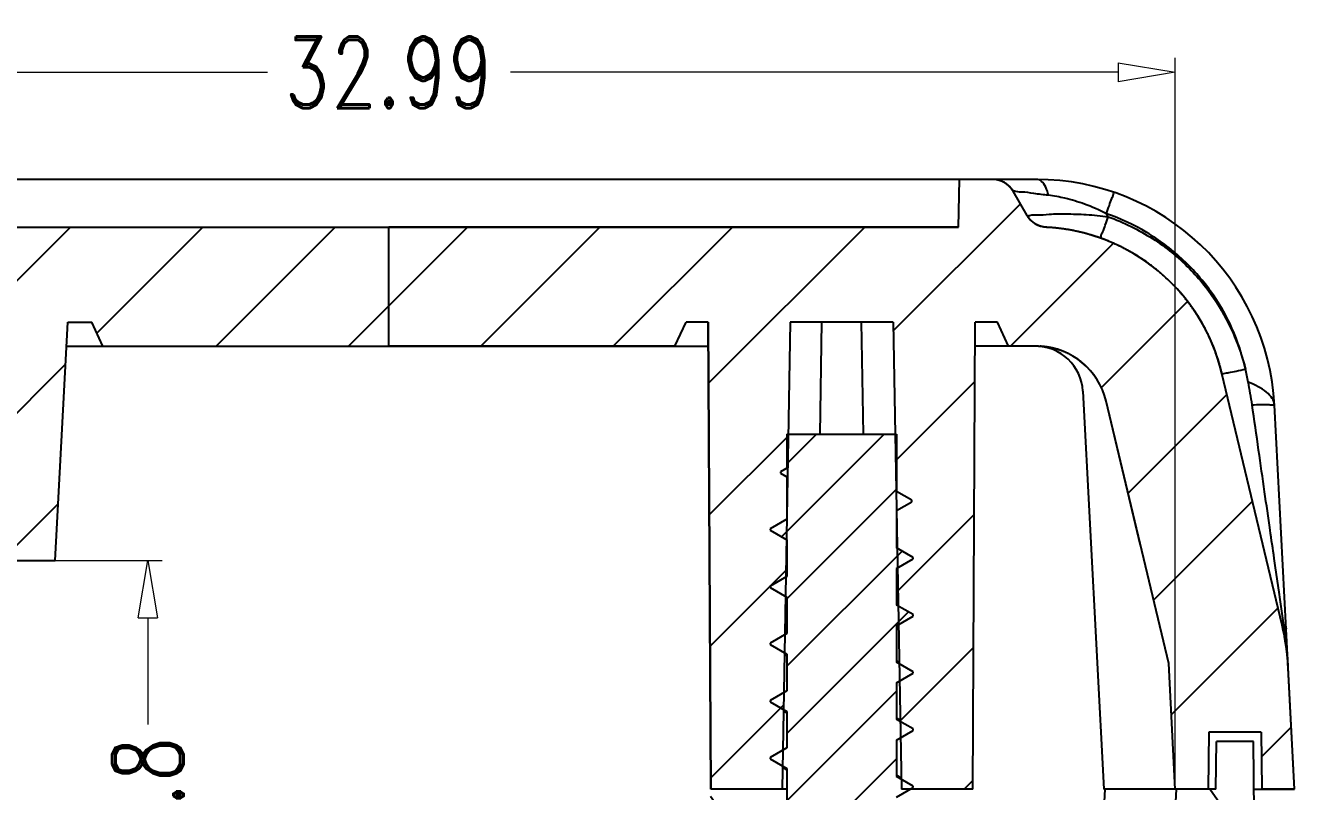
# Model space of a CAD drawing. Header units: inches. Extents: x 3700 to 4563, y 1353 to 2328.
# Drawn here: x 3872.29 to 3898.92, y 2112.36 to 2128.45 of the extents above; entities that cross this region are included whole.
import ezdxf

# ---------------------------------------------------------------- set-up
doc = ezdxf.new("R2010")
doc.units = ezdxf.units.IN
doc.header["$LTSCALE"] = 0.5
doc.layers.add('06___PRT_ALL_SURFS', color=7, linetype='Continuous')
doc.layers.add('dim', color=82, linetype='Continuous', lineweight=9)
doc.styles.add('ROMAND', font='romand.shx', dxfattribs={"width": 0.75, "bigfont": 'gbcbig.shx'})
doc.dimstyles.new('YanXiu', dxfattribs={"dimtxt": 2.5, "dimasz": 2.2, "dimexe": 1, "dimexo": 0, "dimgap": 0.66, "dimtad": 0, "dimzin": 9, "dimdsep": 46, "dimtxsty": 'ROMAND', "dimblk": 'CLOSEDBLANK', "dimcen": 0, "dimclrd": 3, "dimclre": 3, "dimclrt": 7, "dimazin": 2, "dimtfac": 1, "dimtofl": 0, "dimtmove": 0, "dimatfit": 3, "dimldrblk": 'CLOSEDBLANK', "dimfxl": 1, "dimlwd": 5, "dimlwe": 5, "dimarcsym": 0})

# ---------------------------------------------------------------- blocks, each defined once
blk = doc.blocks.new('_ClosedBlank')
at = {"color": 0, "linetype": 'ByBlock', "lineweight": -2}
for p, q in [((-1, 0.167), (0, 0)), ((-1, 0.167), (-1, -0.167)), ((0, 0), (-1, -0.167))]:
    blk.add_line(p, q, dxfattribs=at)
blk = doc.blocks.new('*D113')
at = {"layer": 'Defpoints', "color": 0}
for p in [(3872.916, 2117.215), (3872.916, 2106.415), (3874.859, 2106.415)]:
    blk.add_point(p, dxfattribs=at)
at = {"layer": 'dim', "color": 3, "lineweight": 5}
for p, q in [((3872.916, 2117.215), (3875.159, 2117.215)), ((3874.859, 2116.015), (3874.859, 2113.776)), ((3874.859, 2107.615), (3874.859, 2109.854)), ((3872.916, 2106.415), (3875.159, 2106.415))]:
    blk.add_line(p, q, dxfattribs=at)
at = {"layer": 'dim', "color": 3, "lineweight": 5, "xscale": 1.2, "yscale": 1.2, "zscale": 1.2}
for p, rotation in [((3874.859, 2117.215), 90), ((3874.859, 2106.415), 270)]:
    blk.add_blockref('_ClosedBlank', p, dxfattribs=dict(at, rotation=rotation))
at = {"layer": 'dim', "color": 7, "insert": (3874.859, 2111.815), "char_height": 1.5, "attachment_point": 5, "rotation": 90, "style": 'ROMAND'}
blk.add_mtext('10.8', dxfattribs=at)
blk = doc.blocks.new('*D114')
at = {"layer": 'Defpoints', "color": 0}
for p in [(3896.412, 2127.463), (3863.419, 2112.415), (3896.412, 2112.415)]:
    blk.add_point(p, dxfattribs=at)
at = {"layer": 'dim', "color": 3, "lineweight": 5}
for p, q in [((3863.419, 2112.415), (3863.419, 2127.763)), ((3896.412, 2112.415), (3896.412, 2127.763)), ((3864.619, 2127.463), (3877.366, 2127.463)), ((3895.212, 2127.463), (3882.465, 2127.463))]:
    blk.add_line(p, q, dxfattribs=at)
at = {"layer": 'dim', "color": 3, "lineweight": 5, "xscale": 1.2, "yscale": 1.2, "zscale": 1.2, "rotation": 180}
blk.add_blockref('_ClosedBlank', (3863.419, 2127.463), dxfattribs=at)
at = {"layer": 'dim', "color": 3, "lineweight": 5, "xscale": 1.2, "yscale": 1.2, "zscale": 1.2}
blk.add_blockref('_ClosedBlank', (3896.412, 2127.463), dxfattribs=at)
at = {"layer": 'dim', "color": 7, "insert": (3879.916, 2127.463), "char_height": 1.5, "attachment_point": 5, "style": 'ROMAND'}
blk.add_mtext('32.99', dxfattribs=at)

msp = doc.modelspace()

# ---------------------------------------------------------------- hatches: boundary and pattern name
at = {"linetype": 'Continuous'}
h = msp.add_hatch(dxfattribs=at)
h.set_pattern_fill('DEFAULT__2', color=2, scale=1.963848, angle=45, style=0, pattern_type=0)
h.set_pattern_definition([(45, (3517.8296, 2010.4347), (-1.38865, 1.38865), [])])
edge = h.paths.add_edge_path()
edge.add_line((3867.254, 2125.215), (3867.948, 2125.215))
edge.add_line((3867.966, 2124.215), (3867.948, 2125.215))
edge.add_line((3867.966, 2124.215), (3879.916, 2124.215))
edge.add_line((3879.916, 2121.715), (3879.916, 2124.215))
edge.add_line((3873.916, 2121.715), (3879.916, 2121.715))
edge.add_line((3873.916, 2121.715), (3873.682, 2122.215))
edge.add_line((3873.178, 2122.215), (3873.682, 2122.215))
edge.add_line((3872.916, 2117.215), (3873.178, 2122.215))
edge.add_line((3871.666, 2117.215), (3872.916, 2117.215))
edge.add_line((3871.578, 2122.215), (3871.666, 2117.215))
edge.add_line((3869.253, 2122.215), (3871.578, 2122.215))
edge.add_line((3869.253, 2122.215), (3869.166, 2117.215))
edge.add_line((3867.916, 2117.215), (3869.166, 2117.215))
edge.add_line((3867.916, 2117.215), (3867.653, 2122.215))
edge.add_line((3867.149, 2122.215), (3867.653, 2122.215))
edge.add_line((3866.916, 2121.715), (3867.149, 2122.215))
edge.add_line((3866.288, 2121.715), (3866.916, 2121.715))
edge.add_line((3866.288, 2121.715), (3866.253, 2121.713))
edge.add_spline(control_points=[(3866.253, 2121.713), (3865.563, 2121.677), (3865.033, 2121.235), (3864.872, 2120.563)], knot_values=[0, 0, 0, 0, 1, 1, 1, 1], weights=[1, 0.867239, 0.867239, 1], degree=3, periodic=0)
edge.add_line((3864.872, 2120.563), (3863.557, 2115.056))
edge.add_line((3863.419, 2112.415), (3863.557, 2115.056))
edge.add_line((3862.726, 2112.415), (3863.419, 2112.415))
edge.add_line((3862.716, 2113.615), (3862.726, 2112.415))
edge.add_line((3862.716, 2113.615), (3861.616, 2113.615))
edge.add_line((3861.616, 2113.615), (3861.605, 2112.415))
edge.add_line((3860.916, 2112.415), (3861.605, 2112.415))
edge.add_line((3860.916, 2112.415), (3861.049, 2114.959))
edge.add_spline(control_points=[(3861.049, 2114.959), (3861.065, 2115.263), (3861.108, 2115.563), (3861.179, 2115.859)], knot_values=[0, 0, 0, 0, 1, 1, 1, 1], weights=[1, 0.997242, 0.997242, 1], degree=3, periodic=0)
edge.add_line((3862.441, 2121.144), (3861.179, 2115.859))
edge.add_spline(control_points=[(3866.122, 2124.21), (3864.283, 2124.113), (3862.868, 2122.935), (3862.441, 2121.144)], knot_values=[0, 0, 0, 0, 1, 1, 1, 1], weights=[1, 0.867239, 0.867239, 1], degree=3, periodic=0)
edge.add_spline(control_points=[(3866.122, 2124.21), (3866.295, 2124.219), (3866.442, 2124.309), (3866.529, 2124.459)], knot_values=[0, 0, 0, 0, 1, 1, 1, 1], weights=[1, 0.919201, 0.919201, 1], degree=3, periodic=0)
edge.add_line((3866.529, 2124.459), (3866.821, 2124.965))
edge.add_spline(control_points=[(3866.821, 2124.965), (3866.913, 2125.123), (3867.071, 2125.215), (3867.254, 2125.215)], knot_values=[0, 0, 0, 0, 1, 1, 1, 1], weights=[1, 0.910684, 0.910684, 1], degree=3, periodic=0)
edge = h.paths.add_edge_path()
edge.add_line((3879.916, 2121.715), (3879.916, 2124.215))
edge.add_line((3879.916, 2121.715), (3879.916, 2124.215))
edge = h.paths.add_edge_path()
edge.add_line((3892.577, 2125.215), (3891.883, 2125.215))
edge.add_spline(control_points=[(3893.01, 2124.965), (3892.918, 2125.123), (3892.76, 2125.215), (3892.577, 2125.215)], knot_values=[0, 0, 0, 0, 1, 1, 1, 1], weights=[1, 0.910684, 0.910684, 1], degree=3, periodic=0)
edge.add_line((3893.302, 2124.459), (3893.01, 2124.965))
edge.add_spline(control_points=[(3893.709, 2124.21), (3893.536, 2124.219), (3893.389, 2124.309), (3893.302, 2124.459)], knot_values=[0, 0, 0, 0, 1, 1, 1, 1], weights=[1, 0.919201, 0.919201, 1], degree=3, periodic=0)
edge.add_spline(control_points=[(3897.391, 2121.144), (3896.963, 2122.935), (3895.548, 2124.113), (3893.709, 2124.21)], knot_values=[0, 0, 0, 0, 1, 1, 1, 1], weights=[1, 0.867239, 0.867239, 1], degree=3, periodic=0)
edge.add_line((3898.652, 2115.859), (3897.391, 2121.144))
edge.add_spline(control_points=[(3898.782, 2114.959), (3898.766, 2115.263), (3898.723, 2115.563), (3898.652, 2115.859)], knot_values=[0, 0, 0, 0, 1, 1, 1, 1], weights=[1, 0.997242, 0.997242, 1], degree=3, periodic=0)
edge.add_line((3898.916, 2112.415), (3898.782, 2114.959))
edge.add_line((3898.916, 2112.415), (3898.226, 2112.415))
edge.add_line((3898.216, 2113.615), (3898.226, 2112.415))
edge.add_line((3898.216, 2113.615), (3897.116, 2113.615))
edge.add_line((3897.116, 2113.615), (3897.105, 2112.415))
edge.add_line((3897.105, 2112.415), (3896.412, 2112.415))
edge.add_line((3896.412, 2112.415), (3896.274, 2115.056))
edge.add_line((3896.274, 2115.056), (3894.959, 2120.563))
edge.add_spline(control_points=[(3894.959, 2120.563), (3894.799, 2121.235), (3894.268, 2121.677), (3893.578, 2121.713)], knot_values=[0, 0, 0, 0, 1, 1, 1, 1], weights=[1, 0.867239, 0.867239, 1], degree=3, periodic=0)
edge.add_line((3893.543, 2121.715), (3893.578, 2121.713))
edge.add_line((3893.543, 2121.715), (3892.916, 2121.715))
edge.add_line((3892.916, 2121.715), (3892.682, 2122.215))
edge.add_line((3892.682, 2122.215), (3892.217, 2122.215))
edge.add_line((3892.166, 2112.415), (3892.217, 2122.215))
edge.add_line((3892.166, 2112.415), (3890.666, 2112.415))
edge.add_line((3890.494, 2122.215), (3890.666, 2112.415))
edge.add_line((3890.494, 2122.215), (3888.337, 2122.215))
edge.add_line((3888.337, 2122.215), (3888.166, 2112.415))
edge.add_line((3888.166, 2112.415), (3886.666, 2112.415))
edge.add_line((3886.666, 2112.415), (3886.614, 2122.215))
edge.add_line((3886.614, 2122.215), (3886.149, 2122.215))
edge.add_line((3885.916, 2121.715), (3886.149, 2122.215))
edge.add_line((3885.916, 2121.715), (3879.916, 2121.715))
edge.add_line((3879.916, 2121.715), (3879.916, 2124.215))
edge.add_line((3891.866, 2124.215), (3879.916, 2124.215))
edge.add_line((3891.866, 2124.215), (3891.883, 2125.215))
h = msp.add_hatch(dxfattribs=at)
h.set_pattern_fill('C', color=2, angle=45, style=0, pattern_type=0)
h.set_pattern_definition([(45, (3517.8296, 2010.4347), (-0.7071068, 0.7071068), [])])
edge = h.paths.add_edge_path()
edge.add_line((3886.766, 2099.865), (3887.416, 2099.865))
edge.add_spline(control_points=[(3886.666, 2099.965), (3886.666, 2099.906), (3886.707, 2099.865), (3886.766, 2099.865)], knot_values=[0, 0, 0, 0, 1, 1, 1, 1], weights=[1, 0.804738, 0.804738, 1], degree=3, periodic=0)
edge.add_line((3886.666, 2100.024), (3886.666, 2099.965))
edge.add_spline(control_points=[(3886.695, 2100.094), (3886.676, 2100.075), (3886.666, 2100.05), (3886.666, 2100.024)], knot_values=[0, 0, 0, 0, 1, 1, 1, 1], weights=[1, 0.949253, 0.949253, 1], degree=3, periodic=0)
edge.add_line((3888.266, 2101.665), (3886.695, 2100.094))
edge.add_line((3888.266, 2102.071), (3888.266, 2101.665))
edge.add_line((3887.955, 2102.25), (3888.266, 2102.071))
edge.add_line((3887.955, 2102.28), (3887.955, 2102.25))
edge.add_line((3888.266, 2102.459), (3887.955, 2102.28))
edge.add_line((3888.266, 2103.248), (3888.266, 2102.459))
edge.add_line((3887.916, 2103.45), (3888.266, 2103.248))
edge.add_line((3887.916, 2103.48), (3887.916, 2103.45))
edge.add_line((3888.266, 2103.682), (3887.916, 2103.48))
edge.add_line((3888.266, 2104.448), (3888.266, 2103.682))
edge.add_line((3887.916, 2104.65), (3888.266, 2104.448))
edge.add_line((3887.916, 2104.68), (3887.916, 2104.65))
edge.add_line((3888.266, 2104.882), (3887.916, 2104.68))
edge.add_line((3888.266, 2105.648), (3888.266, 2104.882))
edge.add_line((3887.916, 2105.85), (3888.266, 2105.648))
edge.add_line((3887.916, 2105.88), (3887.916, 2105.85))
edge.add_line((3888.266, 2106.082), (3887.916, 2105.88))
edge.add_line((3888.266, 2106.848), (3888.266, 2106.082))
edge.add_line((3887.916, 2107.05), (3888.266, 2106.848))
edge.add_line((3887.916, 2107.08), (3887.916, 2107.05))
edge.add_line((3888.266, 2107.282), (3887.916, 2107.08))
edge.add_line((3888.266, 2108.048), (3888.266, 2107.282))
edge.add_line((3887.916, 2108.25), (3888.266, 2108.048))
edge.add_line((3887.916, 2108.28), (3887.916, 2108.25))
edge.add_line((3888.266, 2108.482), (3887.916, 2108.28))
edge.add_line((3888.266, 2109.248), (3888.266, 2108.482))
edge.add_line((3887.916, 2109.45), (3888.266, 2109.248))
edge.add_line((3887.916, 2109.48), (3887.916, 2109.45))
edge.add_line((3888.266, 2109.682), (3887.916, 2109.48))
edge.add_line((3888.266, 2110.448), (3888.266, 2109.682))
edge.add_line((3887.916, 2110.65), (3888.266, 2110.448))
edge.add_line((3887.916, 2110.68), (3887.916, 2110.65))
edge.add_line((3888.266, 2110.882), (3887.916, 2110.68))
edge.add_line((3888.266, 2111.648), (3888.266, 2110.882))
edge.add_line((3887.916, 2111.85), (3888.266, 2111.648))
edge.add_line((3887.916, 2111.88), (3887.916, 2111.85))
edge.add_line((3888.266, 2112.082), (3887.916, 2111.88))
edge.add_line((3888.266, 2112.848), (3888.266, 2112.082))
edge.add_line((3887.916, 2113.05), (3888.266, 2112.848))
edge.add_line((3887.916, 2113.08), (3887.916, 2113.05))
edge.add_line((3888.266, 2113.282), (3887.916, 2113.08))
edge.add_line((3888.266, 2114.048), (3888.266, 2113.282))
edge.add_line((3887.916, 2114.25), (3888.266, 2114.048))
edge.add_line((3887.916, 2114.28), (3887.916, 2114.25))
edge.add_line((3888.266, 2114.482), (3887.916, 2114.28))
edge.add_line((3888.266, 2115.248), (3888.266, 2114.482))
edge.add_line((3887.916, 2115.45), (3888.266, 2115.248))
edge.add_line((3887.916, 2115.48), (3887.916, 2115.45))
edge.add_line((3888.266, 2115.682), (3887.916, 2115.48))
edge.add_line((3888.266, 2116.448), (3888.266, 2115.682))
edge.add_line((3887.916, 2116.65), (3888.266, 2116.448))
edge.add_line((3887.916, 2116.68), (3887.916, 2116.65))
edge.add_line((3888.266, 2116.882), (3887.916, 2116.68))
edge.add_line((3888.266, 2117.648), (3888.266, 2116.882))
edge.add_line((3887.916, 2117.85), (3888.266, 2117.648))
edge.add_line((3887.916, 2117.88), (3887.916, 2117.85))
edge.add_line((3888.266, 2118.082), (3887.916, 2117.88))
edge.add_line((3888.266, 2118.974), (3888.266, 2118.082))
edge.add_line((3888.134, 2119.05), (3888.266, 2118.974))
edge.add_line((3888.134, 2119.08), (3888.134, 2119.05))
edge.add_line((3888.266, 2119.156), (3888.134, 2119.08))
edge.add_line((3888.266, 2119.865), (3888.266, 2119.156))
edge.add_line((3888.266, 2119.865), (3890.566, 2119.865))
edge.add_line((3890.566, 2119.865), (3890.566, 2118.664))
edge.add_line((3890.885, 2118.48), (3890.566, 2118.664))
edge.add_line((3890.885, 2118.45), (3890.885, 2118.48))
edge.add_line((3890.566, 2118.266), (3890.885, 2118.45))
edge.add_line((3890.566, 2118.266), (3890.566, 2117.482))
edge.add_line((3890.916, 2117.28), (3890.566, 2117.482))
edge.add_line((3890.916, 2117.25), (3890.916, 2117.28))
edge.add_line((3890.566, 2117.048), (3890.916, 2117.25))
edge.add_line((3890.566, 2117.048), (3890.566, 2116.282))
edge.add_line((3890.916, 2116.08), (3890.566, 2116.282))
edge.add_line((3890.916, 2116.05), (3890.916, 2116.08))
edge.add_line((3890.566, 2115.848), (3890.916, 2116.05))
edge.add_line((3890.566, 2115.848), (3890.566, 2115.082))
edge.add_line((3890.916, 2114.88), (3890.566, 2115.082))
edge.add_line((3890.916, 2114.85), (3890.916, 2114.88))
edge.add_line((3890.566, 2114.648), (3890.916, 2114.85))
edge.add_line((3890.566, 2114.648), (3890.566, 2113.882))
edge.add_line((3890.916, 2113.68), (3890.566, 2113.882))
edge.add_line((3890.916, 2113.65), (3890.916, 2113.68))
edge.add_line((3890.566, 2113.448), (3890.916, 2113.65))
edge.add_line((3890.566, 2113.448), (3890.566, 2112.682))
edge.add_line((3890.916, 2112.48), (3890.566, 2112.682))
edge.add_line((3890.916, 2112.45), (3890.916, 2112.48))
edge.add_line((3890.566, 2112.248), (3890.916, 2112.45))
edge.add_line((3890.566, 2112.248), (3890.566, 2111.482))
edge.add_line((3890.916, 2111.28), (3890.566, 2111.482))
edge.add_line((3890.916, 2111.25), (3890.916, 2111.28))
edge.add_line((3890.566, 2111.048), (3890.916, 2111.25))
edge.add_line((3890.566, 2111.048), (3890.566, 2110.282))
edge.add_line((3890.916, 2110.08), (3890.566, 2110.282))
edge.add_line((3890.916, 2110.05), (3890.916, 2110.08))
edge.add_line((3890.566, 2109.848), (3890.916, 2110.05))
edge.add_line((3890.566, 2109.848), (3890.566, 2109.082))
edge.add_line((3890.916, 2108.88), (3890.566, 2109.082))
edge.add_line((3890.916, 2108.85), (3890.916, 2108.88))
edge.add_line((3890.566, 2108.648), (3890.916, 2108.85))
edge.add_line((3890.566, 2108.648), (3890.566, 2107.882))
edge.add_line((3890.916, 2107.68), (3890.566, 2107.882))
edge.add_line((3890.916, 2107.65), (3890.916, 2107.68))
edge.add_line((3890.566, 2107.448), (3890.916, 2107.65))
edge.add_line((3890.566, 2107.448), (3890.566, 2106.682))
edge.add_line((3890.916, 2106.48), (3890.566, 2106.682))
edge.add_line((3890.916, 2106.45), (3890.916, 2106.48))
edge.add_line((3890.566, 2106.248), (3890.916, 2106.45))
edge.add_line((3890.566, 2106.248), (3890.566, 2105.482))
edge.add_line((3890.916, 2105.28), (3890.566, 2105.482))
edge.add_line((3890.916, 2105.25), (3890.916, 2105.28))
edge.add_line((3890.566, 2105.048), (3890.916, 2105.25))
edge.add_line((3890.566, 2105.048), (3890.566, 2104.282))
edge.add_line((3890.916, 2104.08), (3890.566, 2104.282))
edge.add_line((3890.916, 2104.05), (3890.916, 2104.08))
edge.add_line((3890.566, 2103.848), (3890.916, 2104.05))
edge.add_line((3890.566, 2103.848), (3890.566, 2103.082))
edge.add_line((3890.916, 2102.88), (3890.566, 2103.082))
edge.add_line((3890.916, 2102.85), (3890.916, 2102.88))
edge.add_line((3890.566, 2102.648), (3890.916, 2102.85))
edge.add_line((3890.566, 2102.648), (3890.566, 2101.665))
edge.add_line((3890.566, 2101.665), (3892.136, 2100.094))
edge.add_spline(control_points=[(3892.136, 2100.094), (3892.155, 2100.075), (3892.166, 2100.05), (3892.166, 2100.024)], knot_values=[0, 0, 0, 0, 1, 1, 1, 1], weights=[1, 0.949253, 0.949253, 1], degree=3, periodic=0)
edge.add_line((3892.166, 2100.024), (3892.166, 2099.965))
edge.add_spline(control_points=[(3892.166, 2099.965), (3892.166, 2099.906), (3892.124, 2099.865), (3892.066, 2099.865)], knot_values=[0, 0, 0, 0, 1, 1, 1, 1], weights=[1, 0.804738, 0.804738, 1], degree=3, periodic=0)
edge.add_line((3891.416, 2099.865), (3892.066, 2099.865))
edge.add_line((3891.416, 2099.865), (3890.18, 2101.476))
edge.add_line((3890.18, 2101.476), (3890.166, 2101.494))
edge.add_line((3890.166, 2101.494), (3890.131, 2101.503))
edge.add_line((3890.131, 2101.503), (3889.416, 2101.695))
edge.add_line((3888.666, 2101.494), (3889.416, 2101.695))
edge.add_line((3888.666, 2101.494), (3887.416, 2099.865))
h = msp.add_hatch(dxfattribs=at)
h.set_pattern_fill('DEFAULT__1', color=2, scale=1.73335, angle=125, style=0, pattern_type=0)
h.set_pattern_definition([(125, (3517.8296, 2010.4347), (-1.419877, -0.994209), [])])
edge = h.paths.add_edge_path()
edge.add_line((3862.566, 2112.415), (3863.393, 2112.415))
edge.add_line((3863.561, 2109.196), (3863.393, 2112.415))
edge.add_line((3864.757, 2104.053), (3863.561, 2109.196))
edge.add_spline(control_points=[(3864.757, 2104.053), (3864.923, 2103.337), (3865.485, 2102.862), (3866.219, 2102.818)], knot_values=[0, 0, 0, 0, 1, 1, 1, 1], weights=[1, 0.867704, 0.867704, 1], degree=3, periodic=0)
edge.add_spline(control_points=[(3866.219, 2102.818), (3866.751, 2102.786), (3867.257, 2102.616), (3867.701, 2102.32)], knot_values=[0, 0, 0, 0, 1, 1, 1, 1], weights=[1, 0.976957, 0.976957, 1], degree=3, periodic=0)
edge.add_line((3867.916, 2106.415), (3867.701, 2102.32))
edge.add_line((3867.916, 2106.415), (3869.166, 2106.415))
edge.add_line((3869.253, 2101.415), (3869.166, 2106.415))
edge.add_line((3869.253, 2101.415), (3871.578, 2101.415))
edge.add_line((3871.578, 2101.415), (3871.666, 2106.415))
edge.add_line((3871.666, 2106.415), (3872.916, 2106.415))
edge.add_line((3872.916, 2106.415), (3873.178, 2101.415))
edge.add_line((3873.178, 2101.415), (3873.682, 2101.415))
edge.add_line((3873.682, 2101.415), (3873.916, 2101.915))
edge.add_line((3873.916, 2101.915), (3879.916, 2101.915))
edge.add_line((3879.916, 2099.415), (3879.916, 2101.915))
edge.add_line((3867.254, 2099.415), (3879.916, 2099.415))
edge.add_spline(control_points=[(3867.254, 2099.415), (3867.071, 2099.415), (3866.913, 2099.506), (3866.821, 2099.665)], knot_values=[0, 0, 0, 0, 1, 1, 1, 1], weights=[1, 0.910684, 0.910684, 1], degree=3, periodic=0)
edge.add_line((3866.529, 2100.17), (3866.821, 2099.665))
edge.add_spline(control_points=[(3866.529, 2100.17), (3866.443, 2100.321), (3866.294, 2100.411), (3866.121, 2100.42)], knot_values=[0, 0, 0, 0, 1, 1, 1, 1], weights=[1, 0.918627, 0.918627, 1], degree=3, periodic=0)
edge.add_spline(control_points=[(3862.419, 2103.509), (3862.84, 2101.7), (3864.266, 2100.51), (3866.121, 2100.42)], knot_values=[0, 0, 0, 0, 1, 1, 1, 1], weights=[1, 0.865322, 0.865322, 1], degree=3, periodic=0)
edge.add_line((3862.419, 2103.509), (3861.146, 2108.985))
edge.add_spline(control_points=[(3861.023, 2109.856), (3861.039, 2109.562), (3861.08, 2109.271), (3861.146, 2108.985)], knot_values=[0, 0, 0, 0, 1, 1, 1, 1], weights=[1, 0.997419, 0.997419, 1], degree=3, periodic=0)
edge.add_line((3861.023, 2109.856), (3860.916, 2111.915))
edge.add_line((3860.916, 2111.915), (3861.766, 2111.915))
edge.add_line((3861.766, 2111.915), (3861.779, 2113.415))
edge.add_line((3862.557, 2113.415), (3861.779, 2113.415))
edge.add_line((3862.566, 2112.415), (3862.557, 2113.415))
edge = h.paths.add_edge_path()
edge.add_line((3879.916, 2099.415), (3879.916, 2101.915))
edge.add_line((3879.916, 2099.415), (3879.916, 2101.915))
edge = h.paths.add_edge_path()
edge.add_line((3897.266, 2112.415), (3896.438, 2112.415))
edge.add_line((3897.266, 2112.415), (3897.274, 2113.415))
edge.add_line((3898.052, 2113.415), (3897.274, 2113.415))
edge.add_line((3898.066, 2111.915), (3898.052, 2113.415))
edge.add_line((3898.916, 2111.915), (3898.066, 2111.915))
edge.add_line((3898.808, 2109.856), (3898.916, 2111.915))
edge.add_spline(control_points=[(3898.808, 2109.856), (3898.792, 2109.562), (3898.751, 2109.271), (3898.685, 2108.985)], knot_values=[0, 0, 0, 0, 1, 1, 1, 1], weights=[1, 0.997419, 0.997419, 1], degree=3, periodic=0)
edge.add_line((3898.685, 2108.985), (3897.412, 2103.509))
edge.add_spline(control_points=[(3893.71, 2100.42), (3895.565, 2100.51), (3896.991, 2101.7), (3897.412, 2103.509)], knot_values=[0, 0, 0, 0, 1, 1, 1, 1], weights=[1, 0.865322, 0.865322, 1], degree=3, periodic=0)
edge.add_spline(control_points=[(3893.302, 2100.17), (3893.388, 2100.321), (3893.537, 2100.411), (3893.71, 2100.42)], knot_values=[0, 0, 0, 0, 1, 1, 1, 1], weights=[1, 0.918627, 0.918627, 1], degree=3, periodic=0)
edge.add_line((3893.302, 2100.17), (3893.01, 2099.665))
edge.add_spline(control_points=[(3892.577, 2099.415), (3892.76, 2099.415), (3892.918, 2099.506), (3893.01, 2099.665)], knot_values=[0, 0, 0, 0, 1, 1, 1, 1], weights=[1, 0.910684, 0.910684, 1], degree=3, periodic=0)
edge.add_line((3892.577, 2099.415), (3892.316, 2099.415))
edge.add_line((3892.316, 2099.415), (3892.316, 2099.915))
edge.add_line((3892.316, 2099.915), (3891.016, 2101.215))
edge.add_line((3891.016, 2112.315), (3891.016, 2101.215))
edge.add_line((3892.166, 2112.315), (3891.016, 2112.315))
edge.add_line((3892.166, 2112.315), (3892.338, 2102.446))
edge.add_spline(control_points=[(3892.338, 2102.446), (3892.731, 2102.665), (3893.163, 2102.791), (3893.612, 2102.818)], knot_values=[0, 0, 0, 0, 1, 1, 1, 1], weights=[1, 0.983471, 0.983471, 1], degree=3, periodic=0)
edge.add_spline(control_points=[(3893.612, 2102.818), (3894.346, 2102.862), (3894.908, 2103.337), (3895.074, 2104.053)], knot_values=[0, 0, 0, 0, 1, 1, 1, 1], weights=[1, 0.867704, 0.867704, 1], degree=3, periodic=0)
edge.add_line((3896.27, 2109.196), (3895.074, 2104.053))
edge.add_line((3896.27, 2109.196), (3896.438, 2112.415))
edge = h.paths.add_edge_path()
edge.add_line((3886.516, 2099.415), (3879.916, 2099.415))
edge.add_line((3879.916, 2099.415), (3879.916, 2101.915))
edge.add_line((3885.916, 2101.915), (3879.916, 2101.915))
edge.add_line((3886.149, 2101.415), (3885.916, 2101.915))
edge.add_line((3886.475, 2101.415), (3886.149, 2101.415))
edge.add_line((3886.666, 2112.315), (3886.475, 2101.415))
edge.add_line((3887.816, 2112.315), (3886.666, 2112.315))
edge.add_line((3887.816, 2112.315), (3887.816, 2101.215))
edge.add_line((3886.516, 2099.915), (3887.816, 2101.215))
edge.add_line((3886.516, 2099.415), (3886.516, 2099.915))

# ---------------------------------------------------------------- linework, layer by layer
at = {"color": 7, "linetype": 'Continuous'}
for p, q in [((3893.5, 2125.215, 0), (3866.331, 2125.215, 0)), ((3891.866, 2124.215, 0), (3891.883, 2125.215, 0)), ((3891.866, 2124.215, 0), (3891.883, 2125.215, 0)), ((3892.577, 2125.215, 0), (3891.883, 2125.215, 0)), ((3893.302, 2124.459, 0), (3893.01, 2124.965, 0)), ((3893.302, 2124.459, 0), (3893.01, 2124.965, 0)), ((3867.966, 2124.215, 0), (3891.866, 2124.215, 0)), ((3867.966, 2124.215, 0), (3879.916, 2124.215, 0)), ((3891.866, 2124.215, 0), (3879.916, 2124.215, 0)), ((3879.916, 2121.715, 0), (3879.916, 2124.215, 0)), ((3879.916, 2121.715, 0), (3879.916, 2124.215, 0)), ((3879.916, 2121.715, 0), (3879.916, 2124.215, 0)), ((3879.916, 2121.715, 0), (3879.916, 2124.215, 0)), ((3872.916, 2117.215, 0), (3873.178, 2122.215, 0)), ((3872.916, 2117.215, 0), (3873.178, 2122.215, 0)), ((3873.178, 2122.215, 0), (3873.682, 2122.215, 0)), ((3873.178, 2122.215, 0), (3873.682, 2122.215, 0)), ((3873.916, 2121.715, 0), (3873.682, 2122.215, 0)), ((3873.916, 2121.715, 0), (3873.682, 2122.215, 0)), ((3885.916, 2121.715, 0), (3886.149, 2122.215, 0)), ((3885.916, 2121.715, 0), (3886.149, 2122.215, 0)), ((3886.614, 2122.215, 0), (3886.149, 2122.215, 0)), ((3886.614, 2122.215, 0), (3886.149, 2122.215, 0)), ((3886.614, 2122.215, 0), (3886.666, 2112.415, 0)), ((3886.666, 2112.415, 0), (3886.614, 2122.215, 0)), ((3888.337, 2122.215, 0), (3888.166, 2112.415, 0)), ((3888.337, 2122.215, 0), (3888.166, 2112.415, 0)), ((3890.494, 2122.215, 0), (3888.337, 2122.215, 0)), ((3890.494, 2122.215, 0), (3888.337, 2122.215, 0)), ((3888.96, 2119.865, 0), (3889.001, 2122.215, 0)), ((3889.871, 2119.865, 0), (3889.83, 2122.215, 0)), ((3890.494, 2122.215, 0), (3890.666, 2112.415, 0)), ((3890.494, 2122.215, 0), (3890.666, 2112.415, 0)), ((3892.166, 2112.415, 0), (3892.217, 2122.215, 0)), ((3892.166, 2112.415, 0), (3892.217, 2122.215, 0)), ((3892.682, 2122.215, 0), (3892.217, 2122.215, 0)), ((3892.682, 2122.215, 0), (3892.217, 2122.215, 0)), ((3892.916, 2121.715, 0), (3892.682, 2122.215, 0)), ((3892.916, 2121.715, 0), (3892.682, 2122.215, 0)), ((3873.151, 2121.715, 0), (3886.617, 2121.715, 0)), ((3873.916, 2121.715, 0), (3879.916, 2121.715, 0)), ((3885.916, 2121.715, 0), (3879.916, 2121.715, 0)), ((3893.543, 2121.715, 0), (3892.214, 2121.715, 0)), ((3893.543, 2121.715, 0), (3892.916, 2121.715, 0)), ((3893.543, 2121.715, 0), (3893.578, 2121.713, 0)), ((3898.652, 2115.859, 0), (3897.391, 2121.144, 0)), ((3898.652, 2115.859, 0), (3897.391, 2121.144, 0)), ((3894.472, 2120.767, 0), (3894.91, 2112.415, 0)), ((3896.274, 2115.056, 0), (3894.959, 2120.563, 0)), ((3896.274, 2115.056, 0), (3894.959, 2120.563, 0)), ((3898.916, 2112.415, 0), (3898.493, 2120.476, 0)), ((3888.266, 2119.865, 0), (3890.566, 2119.865, 0)), ((3888.266, 2119.865, 0), (3888.266, 2119.156, 0)), ((3888.266, 2119.865, 0), (3890.566, 2119.865, 0)), ((3888.266, 2119.865, 0), (3888.266, 2119.156, 0)), ((3890.566, 2119.865, 0), (3890.566, 2118.664, 0)), ((3890.566, 2119.865, 0), (3890.566, 2118.664, 0)), ((3888.266, 2119.156, 0), (3888.134, 2119.08, 0)), ((3888.266, 2119.156, 0), (3888.134, 2119.08, 0)), ((3888.134, 2119.08, 0), (3888.134, 2119.05, 0)), ((3888.134, 2119.08, 0), (3888.134, 2119.05, 0)), ((3888.134, 2119.05, 0), (3888.266, 2118.974, 0)), ((3888.134, 2119.05, 0), (3888.266, 2118.974, 0)), ((3888.266, 2118.974, 0), (3888.266, 2118.082, 0)), ((3888.266, 2118.974, 0), (3888.266, 2118.082, 0)), ((3890.885, 2118.48, 0), (3890.566, 2118.664, 0)), ((3890.885, 2118.48, 0), (3890.566, 2118.664, 0)), ((3890.566, 2118.266, 0), (3890.885, 2118.45, 0)), ((3890.566, 2118.266, 0), (3890.885, 2118.45, 0)), ((3890.885, 2118.45, 0), (3890.885, 2118.48, 0)), ((3890.885, 2118.45, 0), (3890.885, 2118.48, 0)), ((3888.266, 2118.082, 0), (3887.916, 2117.88, 0)), ((3888.266, 2118.082, 0), (3887.916, 2117.88, 0)), ((3890.566, 2118.266, 0), (3890.566, 2117.482, 0)), ((3890.566, 2118.266, 0), (3890.566, 2117.482, 0)), ((3887.916, 2117.88, 0), (3887.916, 2117.85, 0)), ((3887.916, 2117.88, 0), (3887.916, 2117.85, 0)), ((3887.916, 2117.85, 0), (3888.266, 2117.648, 0)), ((3887.916, 2117.85, 0), (3888.266, 2117.648, 0)), ((3888.256, 2117.627, 0), (3888.266, 2117.621, 0)), ((3888.266, 2117.648, 0), (3888.266, 2116.882, 0)), ((3888.266, 2117.648, 0), (3888.266, 2116.882, 0)), ((3890.577, 2117.502, 0), (3890.566, 2117.509, 0)), ((3890.916, 2117.28, 0), (3890.566, 2117.482, 0)), ((3890.916, 2117.28, 0), (3890.566, 2117.482, 0)), ((3890.566, 2117.048, 0), (3890.916, 2117.25, 0)), ((3890.566, 2117.048, 0), (3890.916, 2117.25, 0)), ((3890.916, 2117.25, 0), (3890.916, 2117.28, 0)), ((3890.916, 2117.25, 0), (3890.916, 2117.28, 0)), ((3867.916, 2117.215, 0), (3872.916, 2117.215, 0)), ((3871.666, 2117.215, 0), (3872.916, 2117.215, 0)), ((3890.566, 2117.048, 0), (3890.566, 2116.282, 0)), ((3890.566, 2117.048, 0), (3890.566, 2116.282, 0)), ((3888.266, 2116.882, 0), (3887.916, 2116.68, 0)), ((3888.266, 2116.882, 0), (3887.916, 2116.68, 0)), ((3887.916, 2116.68, 0), (3887.916, 2116.65, 0)), ((3887.916, 2116.68, 0), (3887.916, 2116.65, 0)), ((3887.916, 2116.65, 0), (3888.266, 2116.448, 0)), ((3887.916, 2116.65, 0), (3888.266, 2116.448, 0)), ((3888.236, 2116.439, 0), (3888.266, 2116.421, 0)), ((3888.266, 2116.448, 0), (3888.266, 2115.682, 0)), ((3888.266, 2116.448, 0), (3888.266, 2115.682, 0)), ((3890.598, 2116.289, 0), (3890.566, 2116.309, 0)), ((3890.916, 2116.08, 0), (3890.566, 2116.282, 0)), ((3890.916, 2116.08, 0), (3890.566, 2116.282, 0)), ((3890.566, 2115.848, 0), (3890.916, 2116.05, 0)), ((3890.566, 2115.848, 0), (3890.916, 2116.05, 0)), ((3890.916, 2116.05, 0), (3890.916, 2116.08, 0)), ((3890.916, 2116.05, 0), (3890.916, 2116.08, 0)), ((3888.266, 2115.682, 0), (3887.916, 2115.48, 0)), ((3888.266, 2115.682, 0), (3887.916, 2115.48, 0)), ((3890.566, 2115.848, 0), (3890.566, 2115.082, 0)), ((3890.566, 2115.848, 0), (3890.566, 2115.082, 0)), ((3887.916, 2115.48, 0), (3887.916, 2115.45, 0)), ((3887.916, 2115.48, 0), (3887.916, 2115.45, 0)), ((3887.916, 2115.45, 0), (3888.266, 2115.248, 0)), ((3887.916, 2115.45, 0), (3888.266, 2115.248, 0)), ((3888.215, 2115.251, 0), (3888.266, 2115.221, 0)), ((3888.266, 2115.248, 0), (3888.266, 2114.482, 0)), ((3888.266, 2115.248, 0), (3888.266, 2114.482, 0)), ((3890.619, 2115.077, 0), (3890.566, 2115.109, 0)), ((3890.916, 2114.88, 0), (3890.566, 2115.082, 0)), ((3890.916, 2114.88, 0), (3890.566, 2115.082, 0)), ((3890.566, 2114.648, 0), (3890.916, 2114.85, 0)), ((3890.566, 2114.648, 0), (3890.916, 2114.85, 0)), ((3890.916, 2114.85, 0), (3890.916, 2114.88, 0)), ((3890.916, 2114.85, 0), (3890.916, 2114.88, 0)), ((3896.412, 2112.415, 0), (3896.274, 2115.056, 0)), ((3896.412, 2112.415, 0), (3896.274, 2115.056, 0)), ((3898.916, 2112.415, 0), (3898.782, 2114.959, 0)), ((3890.566, 2114.648, 0), (3890.566, 2113.882, 0)), ((3890.566, 2114.648, 0), (3890.566, 2113.882, 0)), ((3888.266, 2114.482, 0), (3887.916, 2114.28, 0)), ((3888.266, 2114.482, 0), (3887.916, 2114.28, 0)), ((3887.916, 2114.28, 0), (3887.916, 2114.25, 0)), ((3887.916, 2114.28, 0), (3887.916, 2114.25, 0)), ((3887.916, 2114.25, 0), (3888.266, 2114.048, 0)), ((3887.916, 2114.25, 0), (3888.266, 2114.048, 0)), ((3888.194, 2114.064, 0), (3888.266, 2114.021, 0)), ((3888.266, 2114.048, 0), (3888.266, 2113.282, 0)), ((3888.266, 2114.048, 0), (3888.266, 2113.282, 0)), ((3890.64, 2113.864, 0), (3890.566, 2113.909, 0)), ((3890.916, 2113.68, 0), (3890.566, 2113.882, 0)), ((3890.916, 2113.68, 0), (3890.566, 2113.882, 0)), ((3890.566, 2113.448, 0), (3890.916, 2113.65, 0)), ((3890.566, 2113.448, 0), (3890.916, 2113.65, 0)), ((3890.916, 2113.65, 0), (3890.916, 2113.68, 0)), ((3890.916, 2113.65, 0), (3890.916, 2113.68, 0)), ((3897.116, 2113.615, 0), (3897.105, 2112.415, 0)), ((3897.116, 2113.615, 0), (3897.105, 2112.415, 0)), ((3898.216, 2113.615, 0), (3897.116, 2113.615, 0)), ((3898.216, 2113.615, 0), (3897.116, 2113.615, 0)), ((3898.216, 2113.615, 0), (3898.226, 2112.415, 0)), ((3898.216, 2113.615, 0), (3898.226, 2112.415, 0)), ((3888.266, 2113.282, 0), (3887.916, 2113.08, 0)), ((3888.266, 2113.282, 0), (3887.916, 2113.08, 0)), ((3890.566, 2113.448, 0), (3890.566, 2112.682, 0)), ((3890.566, 2113.448, 0), (3890.566, 2112.682, 0)), ((3897.266, 2112.415, 0), (3897.274, 2113.415, 0)), ((3897.266, 2112.415, 0), (3897.274, 2113.415, 0)), ((3898.052, 2113.415, 0), (3897.274, 2113.415, 0)), ((3898.052, 2113.415, 0), (3897.274, 2113.415, 0)), ((3898.066, 2111.915, 0), (3898.052, 2113.415, 0)), ((3898.066, 2111.915, 0), (3898.052, 2113.415, 0)), ((3887.916, 2113.08, 0), (3887.916, 2113.05, 0)), ((3887.916, 2113.08, 0), (3887.916, 2113.05, 0)), ((3887.916, 2113.05, 0), (3888.266, 2112.848, 0)), ((3887.916, 2113.05, 0), (3888.266, 2112.848, 0)), ((3888.174, 2112.876, 0), (3888.266, 2112.821, 0)), ((3888.266, 2112.848, 0), (3888.266, 2112.082, 0)), ((3888.266, 2112.848, 0), (3888.266, 2112.082, 0)), ((3890.661, 2112.651, 0), (3890.566, 2112.709, 0)), ((3890.916, 2112.48, 0), (3890.566, 2112.682, 0)), ((3890.916, 2112.48, 0), (3890.566, 2112.682, 0)), ((3890.566, 2112.248, 0), (3890.916, 2112.45, 0)), ((3890.566, 2112.248, 0), (3890.916, 2112.45, 0)), ((3890.916, 2112.45, 0), (3890.916, 2112.48, 0)), ((3890.916, 2112.45, 0), (3890.916, 2112.48, 0)), ((3888.266, 2112.415, 0), (3886.666, 2112.415, 0)), ((3888.166, 2112.415, 0), (3886.666, 2112.415, 0)), ((3892.166, 2112.415, 0), (3890.666, 2112.415, 0)), ((3892.166, 2112.415, 0), (3890.666, 2112.415, 0)), ((3894.936, 2112.415, 0), (3894.488, 2103.863, 0)), ((3897.266, 2112.415, 0), (3894.91, 2112.415, 0)), ((3896.27, 2109.196, 0), (3896.438, 2112.415, 0)), ((3896.27, 2109.196, 0), (3896.438, 2112.415, 0)), ((3897.105, 2112.415, 0), (3896.412, 2112.415, 0)), ((3897.266, 2112.415, 0), (3896.438, 2112.415, 0)), ((3898.061, 2112.415, 0), (3898.916, 2112.415, 0)), ((3898.916, 2112.415, 0), (3898.226, 2112.415, 0))]:
    msp.add_line(p, q, dxfattribs=at)
for centre, radius, start, end in [((3892.577, 2124.715, 0), 0.5, 30.0056, 90.0112), ((3893.5, 2120.215, 0), 5, 2.9976, 90.0035), ((3893.735, 2124.709, 0), 0.5, 210, 267.0037), ((3893.5, 2120.215, 0), 4, 13.428, 87.0037), ((3893.474, 2120.715, 0), 1, 3, 90), ((3893.735, 2124.709, 0), 3, 266.3301, 267.0037), ((3893.5, 2120.215, 0), 1.5, 13.428, 87.0037), ((3893.789, 2114.698, 0), 5, 3, 13.4279), ((3889.415, 2114.437, 0), 9.383, 8.1427, 8.7089), ((3889.508, 2114.451, 0), 9.289, 7.6848, 8.1425), ((3889.806, 2114.487, 0), 8.988, 3.0108, 7.7073)]:
    msp.add_arc(centre, radius, start, end, dxfattribs=at)
for points, start_tangent, end_tangent in [([(3893.01, 2124.965, 0), (3893.006, 2124.972, 0), (3893.002, 2124.978, 0), (3892.998, 2124.985, 0), (3892.993, 2124.992, 0), (3892.989, 2124.998, 0), (3892.984, 2125.005, 0), (3892.98, 2125.011, 0), (3892.975, 2125.018, 0), (3892.97, 2125.024, 0), (3892.965, 2125.03, 0), (3892.96, 2125.037, 0), (3892.954, 2125.043, 0), (3892.949, 2125.049, 0), (3892.943, 2125.055, 0), (3892.938, 2125.061, 0), (3892.932, 2125.067, 0), (3892.926, 2125.073, 0), (3892.92, 2125.078, 0), (3892.914, 2125.084, 0), (3892.908, 2125.09, 0), (3892.902, 2125.095, 0), (3892.895, 2125.1, 0), (3892.889, 2125.106, 0), (3892.882, 2125.111, 0), (3892.876, 2125.116, 0), (3892.869, 2125.121, 0), (3892.862, 2125.126, 0), (3892.855, 2125.13, 0), (3892.848, 2125.135, 0), (3892.841, 2125.139, 0), (3892.834, 2125.144, 0), (3892.827, 2125.148, 0), (3892.82, 2125.152, 0), (3892.812, 2125.156, 0), (3892.805, 2125.16, 0), (3892.797, 2125.164, 0), (3892.79, 2125.167, 0), (3892.782, 2125.171, 0), (3892.775, 2125.174, 0), (3892.767, 2125.177, 0), (3892.759, 2125.181, 0), (3892.751, 2125.184, 0), (3892.744, 2125.186, 0), (3892.736, 2125.189, 0), (3892.728, 2125.192, 0), (3892.72, 2125.194, 0), (3892.712, 2125.196, 0), (3892.704, 2125.199, 0), (3892.696, 2125.201, 0), (3892.688, 2125.202, 0), (3892.68, 2125.204, 0), (3892.672, 2125.206, 0), (3892.664, 2125.207, 0), (3892.656, 2125.209, 0), (3892.648, 2125.21, 0), (3892.64, 2125.211, 0), (3892.632, 2125.212, 0), (3892.624, 2125.213, 0), (3892.616, 2125.213, 0), (3892.608, 2125.214, 0), (3892.6, 2125.214, 0), (3892.593, 2125.215, 0), (3892.585, 2125.215, 0), (3892.577, 2125.215, 0)], (-0.5, 0.866025), (-1, 0)), ([(3893.751, 2124.881, 0), (3893.695, 2125.055, 0), (3893.606, 2125.173, 0), (3893.5, 2125.215, 0)], (-0.183731, 0.982977), (-1, -0.000011)), ([(3894.968, 2124.495, 0), (3895.029, 2124.668, 0), (3895.081, 2124.813, 0), (3895.116, 2124.909, 0), (3895.131, 2124.941, 0)], (0.327031, 0.945014), (0.946187, -0.32362)), ([(3893.709, 2124.21, 0), (3893.701, 2124.21, 0), (3893.694, 2124.211, 0), (3893.687, 2124.211, 0), (3893.679, 2124.212, 0), (3893.671, 2124.213, 0), (3893.664, 2124.214, 0), (3893.656, 2124.215, 0), (3893.649, 2124.216, 0), (3893.641, 2124.218, 0), (3893.634, 2124.219, 0), (3893.626, 2124.221, 0), (3893.619, 2124.223, 0), (3893.611, 2124.224, 0), (3893.604, 2124.226, 0), (3893.596, 2124.229, 0), (3893.589, 2124.231, 0), (3893.581, 2124.233, 0), (3893.574, 2124.236, 0), (3893.566, 2124.238, 0), (3893.559, 2124.241, 0), (3893.552, 2124.244, 0), (3893.544, 2124.247, 0), (3893.537, 2124.25, 0), (3893.53, 2124.253, 0), (3893.523, 2124.256, 0), (3893.516, 2124.26, 0), (3893.508, 2124.263, 0), (3893.501, 2124.267, 0), (3893.494, 2124.271, 0), (3893.488, 2124.274, 0), (3893.481, 2124.278, 0), (3893.474, 2124.282, 0), (3893.467, 2124.287, 0), (3893.46, 2124.291, 0), (3893.454, 2124.295, 0), (3893.447, 2124.3, 0), (3893.441, 2124.305, 0), (3893.435, 2124.309, 0), (3893.428, 2124.314, 0), (3893.422, 2124.319, 0), (3893.416, 2124.324, 0), (3893.41, 2124.329, 0), (3893.404, 2124.334, 0), (3893.398, 2124.339, 0), (3893.392, 2124.345, 0), (3893.387, 2124.35, 0), (3893.381, 2124.356, 0), (3893.376, 2124.361, 0), (3893.37, 2124.367, 0), (3893.365, 2124.373, 0), (3893.36, 2124.378, 0), (3893.355, 2124.384, 0), (3893.35, 2124.39, 0), (3893.345, 2124.396, 0), (3893.34, 2124.402, 0), (3893.335, 2124.408, 0), (3893.331, 2124.415, 0), (3893.326, 2124.421, 0), (3893.322, 2124.427, 0), (3893.318, 2124.433, 0), (3893.314, 2124.44, 0), (3893.31, 2124.446, 0), (3893.306, 2124.452, 0), (3893.302, 2124.459, 0)], (-0.998633, 0.052271), (-0.5, 0.866025)), ([(3897.391, 2121.144, 0), (3897.382, 2121.18, 0), (3897.372, 2121.217, 0), (3897.363, 2121.253, 0), (3897.353, 2121.29, 0), (3897.342, 2121.326, 0), (3897.332, 2121.363, 0), (3897.321, 2121.399, 0), (3897.309, 2121.436, 0), (3897.297, 2121.472, 0), (3897.285, 2121.509, 0), (3897.272, 2121.545, 0), (3897.259, 2121.582, 0), (3897.246, 2121.618, 0), (3897.232, 2121.654, 0), (3897.218, 2121.691, 0), (3897.203, 2121.727, 0), (3897.188, 2121.763, 0), (3897.173, 2121.799, 0), (3897.157, 2121.835, 0), (3897.141, 2121.871, 0), (3897.124, 2121.907, 0), (3897.107, 2121.943, 0), (3897.09, 2121.979, 0), (3897.072, 2122.014, 0), (3897.054, 2122.05, 0), (3897.036, 2122.085, 0), (3897.017, 2122.121, 0), (3896.997, 2122.156, 0), (3896.978, 2122.191, 0), (3896.958, 2122.226, 0), (3896.937, 2122.261, 0), (3896.916, 2122.295, 0), (3896.895, 2122.33, 0), (3896.874, 2122.364, 0), (3896.852, 2122.398, 0), (3896.829, 2122.432, 0), (3896.806, 2122.466, 0), (3896.783, 2122.499, 0), (3896.76, 2122.533, 0), (3896.736, 2122.566, 0), (3896.712, 2122.599, 0), (3896.687, 2122.632, 0), (3896.662, 2122.664, 0), (3896.637, 2122.697, 0), (3896.611, 2122.729, 0), (3896.585, 2122.761, 0), (3896.559, 2122.793, 0), (3896.532, 2122.824, 0), (3896.505, 2122.855, 0), (3896.477, 2122.886, 0), (3896.45, 2122.917, 0), (3896.421, 2122.947, 0), (3896.393, 2122.977, 0), (3896.364, 2123.007, 0), (3896.335, 2123.037, 0), (3896.306, 2123.066, 0), (3896.276, 2123.095, 0), (3896.246, 2123.123, 0), (3896.216, 2123.152, 0), (3896.185, 2123.18, 0), (3896.154, 2123.208, 0), (3896.123, 2123.235, 0), (3896.091, 2123.262, 0), (3896.059, 2123.289, 0), (3896.027, 2123.315, 0), (3895.995, 2123.341, 0), (3895.962, 2123.367, 0), (3895.93, 2123.393, 0), (3895.896, 2123.418, 0), (3895.863, 2123.442, 0), (3895.829, 2123.467, 0), (3895.796, 2123.491, 0), (3895.761, 2123.514, 0), (3895.727, 2123.538, 0), (3895.693, 2123.56, 0), (3895.658, 2123.583, 0), (3895.623, 2123.605, 0), (3895.588, 2123.627, 0), (3895.552, 2123.648, 0), (3895.517, 2123.669, 0), (3895.481, 2123.69, 0), (3895.445, 2123.71, 0), (3895.409, 2123.73, 0), (3895.373, 2123.749, 0), (3895.336, 2123.768, 0), (3895.3, 2123.787, 0), (3895.263, 2123.805, 0), (3895.226, 2123.823, 0), (3895.189, 2123.841, 0), (3895.152, 2123.858, 0), (3895.115, 2123.874, 0), (3895.077, 2123.891, 0), (3895.04, 2123.907, 0), (3895.002, 2123.922, 0), (3894.965, 2123.937, 0), (3894.927, 2123.952, 0), (3894.889, 2123.966, 0), (3894.851, 2123.98, 0), (3894.813, 2123.993, 0), (3894.775, 2124.006, 0), (3894.737, 2124.019, 0), (3894.699, 2124.031, 0), (3894.661, 2124.043, 0), (3894.623, 2124.054, 0), (3894.584, 2124.065, 0), (3894.546, 2124.076, 0), (3894.508, 2124.086, 0), (3894.47, 2124.096, 0), (3894.431, 2124.105, 0), (3894.393, 2124.114, 0), (3894.355, 2124.123, 0), (3894.316, 2124.131, 0), (3894.278, 2124.139, 0), (3894.24, 2124.146, 0), (3894.201, 2124.153, 0), (3894.163, 2124.16, 0), (3894.125, 2124.166, 0), (3894.087, 2124.172, 0), (3894.049, 2124.177, 0), (3894.011, 2124.182, 0), (3893.973, 2124.187, 0), (3893.935, 2124.191, 0), (3893.897, 2124.195, 0), (3893.859, 2124.199, 0), (3893.822, 2124.202, 0), (3893.784, 2124.205, 0), (3893.746, 2124.207, 0), (3893.709, 2124.21, 0)], (-0.232223, 0.972663), (-0.998633, 0.052271)), ([(3894.959, 2120.563, 0), (3894.956, 2120.577, 0), (3894.952, 2120.591, 0), (3894.948, 2120.604, 0), (3894.945, 2120.618, 0), (3894.941, 2120.632, 0), (3894.937, 2120.645, 0), (3894.933, 2120.659, 0), (3894.928, 2120.673, 0), (3894.924, 2120.686, 0), (3894.919, 2120.7, 0), (3894.915, 2120.714, 0), (3894.91, 2120.727, 0), (3894.905, 2120.741, 0), (3894.899, 2120.755, 0), (3894.894, 2120.768, 0), (3894.889, 2120.782, 0), (3894.883, 2120.795, 0), (3894.877, 2120.809, 0), (3894.871, 2120.823, 0), (3894.865, 2120.836, 0), (3894.859, 2120.85, 0), (3894.853, 2120.863, 0), (3894.846, 2120.876, 0), (3894.84, 2120.89, 0), (3894.833, 2120.903, 0), (3894.826, 2120.916, 0), (3894.819, 2120.93, 0), (3894.811, 2120.943, 0), (3894.804, 2120.956, 0), (3894.797, 2120.969, 0), (3894.789, 2120.982, 0), (3894.781, 2120.995, 0), (3894.773, 2121.008, 0), (3894.765, 2121.021, 0), (3894.757, 2121.034, 0), (3894.748, 2121.046, 0), (3894.74, 2121.059, 0), (3894.731, 2121.072, 0), (3894.722, 2121.084, 0), (3894.713, 2121.097, 0), (3894.704, 2121.109, 0), (3894.695, 2121.121, 0), (3894.686, 2121.134, 0), (3894.676, 2121.146, 0), (3894.667, 2121.158, 0), (3894.657, 2121.17, 0), (3894.647, 2121.182, 0), (3894.637, 2121.193, 0), (3894.627, 2121.205, 0), (3894.616, 2121.217, 0), (3894.606, 2121.228, 0), (3894.595, 2121.24, 0), (3894.585, 2121.251, 0), (3894.574, 2121.262, 0), (3894.563, 2121.273, 0), (3894.552, 2121.284, 0), (3894.541, 2121.295, 0), (3894.53, 2121.306, 0), (3894.518, 2121.316, 0), (3894.507, 2121.327, 0), (3894.495, 2121.337, 0), (3894.483, 2121.347, 0), (3894.472, 2121.358, 0), (3894.46, 2121.368, 0), (3894.448, 2121.378, 0), (3894.436, 2121.387, 0), (3894.423, 2121.397, 0), (3894.411, 2121.407, 0), (3894.399, 2121.416, 0), (3894.386, 2121.425, 0), (3894.373, 2121.434, 0), (3894.361, 2121.443, 0), (3894.348, 2121.452, 0), (3894.335, 2121.461, 0), (3894.322, 2121.47, 0), (3894.309, 2121.478, 0), (3894.296, 2121.486, 0), (3894.283, 2121.494, 0), (3894.27, 2121.502, 0), (3894.256, 2121.51, 0), (3894.243, 2121.518, 0), (3894.229, 2121.526, 0), (3894.216, 2121.533, 0), (3894.202, 2121.54, 0), (3894.189, 2121.548, 0), (3894.175, 2121.555, 0), (3894.161, 2121.561, 0), (3894.147, 2121.568, 0), (3894.133, 2121.575, 0), (3894.119, 2121.581, 0), (3894.105, 2121.587, 0), (3894.091, 2121.593, 0), (3894.077, 2121.599, 0), (3894.063, 2121.605, 0), (3894.049, 2121.611, 0), (3894.035, 2121.616, 0), (3894.021, 2121.622, 0), (3894.007, 2121.627, 0), (3893.992, 2121.632, 0), (3893.978, 2121.637, 0), (3893.964, 2121.641, 0), (3893.95, 2121.646, 0), (3893.935, 2121.65, 0), (3893.921, 2121.655, 0), (3893.907, 2121.659, 0), (3893.892, 2121.663, 0), (3893.878, 2121.667, 0), (3893.863, 2121.67, 0), (3893.849, 2121.674, 0), (3893.835, 2121.677, 0), (3893.82, 2121.68, 0), (3893.806, 2121.683, 0), (3893.792, 2121.686, 0), (3893.777, 2121.689, 0), (3893.763, 2121.692, 0), (3893.749, 2121.694, 0), (3893.734, 2121.697, 0), (3893.72, 2121.699, 0), (3893.706, 2121.701, 0), (3893.691, 2121.703, 0), (3893.677, 2121.704, 0), (3893.663, 2121.706, 0), (3893.649, 2121.708, 0), (3893.635, 2121.709, 0), (3893.62, 2121.71, 0), (3893.606, 2121.711, 0), (3893.592, 2121.712, 0), (3893.578, 2121.713, 0)], (-0.232223, 0.972663), (-0.998633, 0.052271)), ([(3898.493, 2120.477, 0), (3898.446, 2120.618, 0), (3898.327, 2120.749, 0), (3898.15, 2120.864, 0), (3897.942, 2120.962, 0)], (-0.052419, 0.998625), (-0.922438, 0.386146)), ([(3898.024, 2120.484, 0), (3898.205, 2120.49, 0), (3898.357, 2120.491, 0), (3898.457, 2120.486, 0), (3898.493, 2120.477, 0)], (0.998834, 0.048273), (-0.014046, -0.999901)), ([(3898.782, 2114.959, 0), (3898.779, 2115.016, 0), (3898.775, 2115.073, 0), (3898.77, 2115.129, 0), (3898.765, 2115.186, 0), (3898.759, 2115.243, 0), (3898.753, 2115.299, 0), (3898.746, 2115.356, 0), (3898.738, 2115.412, 0), (3898.729, 2115.468, 0), (3898.72, 2115.524, 0), (3898.71, 2115.581, 0), (3898.7, 2115.636, 0), (3898.689, 2115.692, 0), (3898.677, 2115.748, 0), (3898.665, 2115.803, 0), (3898.652, 2115.859, 0)], (-0.052336, 0.99863), (-0.232223, 0.972663)), ([(3898.689, 2115.858, 0), (3898.716, 2115.83, 0), (3898.733, 2115.8, 0)], (0.75462, -0.656162), (0.379596, -0.925152)), ([(3898.733, 2115.8, 0), (3898.739, 2115.779, 0)], (0.379596, -0.925152), (0.184205, -0.982888))]:
    msp.add_spline(points, degree=3, dxfattribs=dict(at, start_tangent=start_tangent, end_tangent=end_tangent))
at = {"layer": '06___PRT_ALL_SURFS', "color": 7, "linetype": 'Continuous'}
for p, q in [((3893.302, 2124.459, 0), (3893.01, 2124.965, 0)), ((3895.006, 2124.429, 0), (3894.968, 2124.495, 0)), ((3895.682, 2117.533, 0), (3894.959, 2120.563, 0)), ((3898.508, 2117.114, 0), (3898.487, 2117.261, 0)), ((3898.596, 2116.505, 0), (3898.508, 2117.114, 0)), ((3898.605, 2116.444, 0), (3898.596, 2116.505, 0)), ((3898.69, 2115.858, 0), (3898.605, 2116.444, 0))]:
    msp.add_line(p, q, dxfattribs=at)
for centre, radius, start, end in [((3893.735, 2124.709, 0), 0.5, 210, 267.0037), ((3893.5, 2120.215, 0), 4, 66.808, 87.0037), ((3893.5, 2120.215, 0), 4, 53.2067, 59.6336), ((3893.5, 2120.215, 0), 4, 40.9144, 47.2137), ((3893.5, 2120.215, 0), 4, 28.3272, 35.4639), ((3893.5, 2120.215, 0), 4, 13.427, 24.2041), ((3893.5, 2120.215, 0), 1.5, 13.4293, 87.0037), ((3889.136, 2119.199, 0), 8.98, 11.3194, 13.1038), ((3889.282, 2119.227, 0), 8.832, 8.1804, 11.3275)]:
    msp.add_arc(centre, radius, start, end, dxfattribs=at)
for points, start_tangent, end_tangent in [([(3893.751, 2124.881, 0), (3893.447, 2124.918, 0), (3893.204, 2124.947, 0), (3893.057, 2124.963, 0), (3893.01, 2124.965, 0)], (-0.992158, 0.124987), (0.500543, -0.865712)), ([(3894.968, 2124.495, 0), (3894.508, 2124.695, 0), (3894.097, 2124.818, 0), (3893.751, 2124.881, 0)], (-0.891575, 0.452874), (-0.992131, 0.125207)), ([(3893.302, 2124.459, 0), (3893.357, 2124.46, 0), (3893.515, 2124.47, 0), (3893.77, 2124.484, 0), (3894.116, 2124.491, 0), (3894.545, 2124.477, 0), (3895.006, 2124.429, 0)], (0.487091, -0.873351), (0.990193, -0.139703)), ([(3894.838, 2123.984, 0), (3894.854, 2124.017, 0), (3894.89, 2124.112, 0), (3894.944, 2124.257, 0), (3895.006, 2124.429, 0)], (0.942463, -0.33431), (0.335471, 0.942051)), ([(3897.883, 2121.235, 0), (3897.601, 2122.093, 0), (3897.147, 2122.877, 0), (3896.545, 2123.554, 0), (3895.812, 2124.102, 0), (3894.968, 2124.495, 0)], (-0.221209, 0.975227), (-0.945289, 0.326233)), ([(3895.006, 2124.429, 0), (3895.936, 2123.972, 0), (3896.707, 2123.345, 0), (3897.277, 2122.635, 0), (3897.657, 2121.912, 0), (3897.883, 2121.235, 0)], (0.942386, -0.334527), (0.232254, -0.972655)), ([(3897.391, 2121.144, 0), (3897.429, 2121.143, 0), (3897.535, 2121.16, 0), (3897.692, 2121.192, 0), (3897.883, 2121.235, 0)], (0.232223, -0.972663), (0.972666, 0.232208)), ([(3898.487, 2117.261, 0), (3898.402, 2117.854, 0), (3898.286, 2118.657, 0), (3898.161, 2119.532, 0), (3898.024, 2120.484, 0)], (-0.142392, 0.98981), (-0.142149, 0.989845)), ([(3898.662, 2115.856, 0), (3898.652, 2115.859, 0)], (-0.997313, -0.073262), (-0.232223, 0.972663)), ([(3898.69, 2115.858, 0), (3898.662, 2115.856, 0)], (-0.99414, -0.108101), (-0.997313, -0.073262))]:
    msp.add_spline(points, degree=3, dxfattribs=dict(at, start_tangent=start_tangent, end_tangent=end_tangent))

# ---------------------------------------------------------------- dimensions: what is measured, and where the dimension line sits
at = {"layer": 'dim'}
dim = msp.add_linear_dim(base=(3896.412, 2127.463, 0), p1=(3863.419, 2112.415, 0), p2=(3896.412, 2112.415, 0), dimstyle='YanXiu', override={"dimtxt": 1.5, "dimasz": 1.2, "dimexe": 0.29985, "dimgap": 0.29985}, dxfattribs=at)
dim.commit()
dim.dimension.update_dxf_attribs({"geometry": '*D114', "text_midpoint": (3879.916, 2127.463, 0)})
dim = msp.add_linear_dim(base=(3874.859, 2106.415, 0), p1=(3872.916, 2117.215, 0), p2=(3872.916, 2106.415, 0), angle=90, dimstyle='YanXiu', override={"dimtxt": 1.5, "dimasz": 1.2, "dimexe": 0.29985, "dimgap": 0.29985}, dxfattribs=at)
dim.commit()
dim.dimension.update_dxf_attribs({"geometry": '*D113', "text_midpoint": (3874.859, 2111.815, 0)})

doc.saveas('drawing.dxf')
